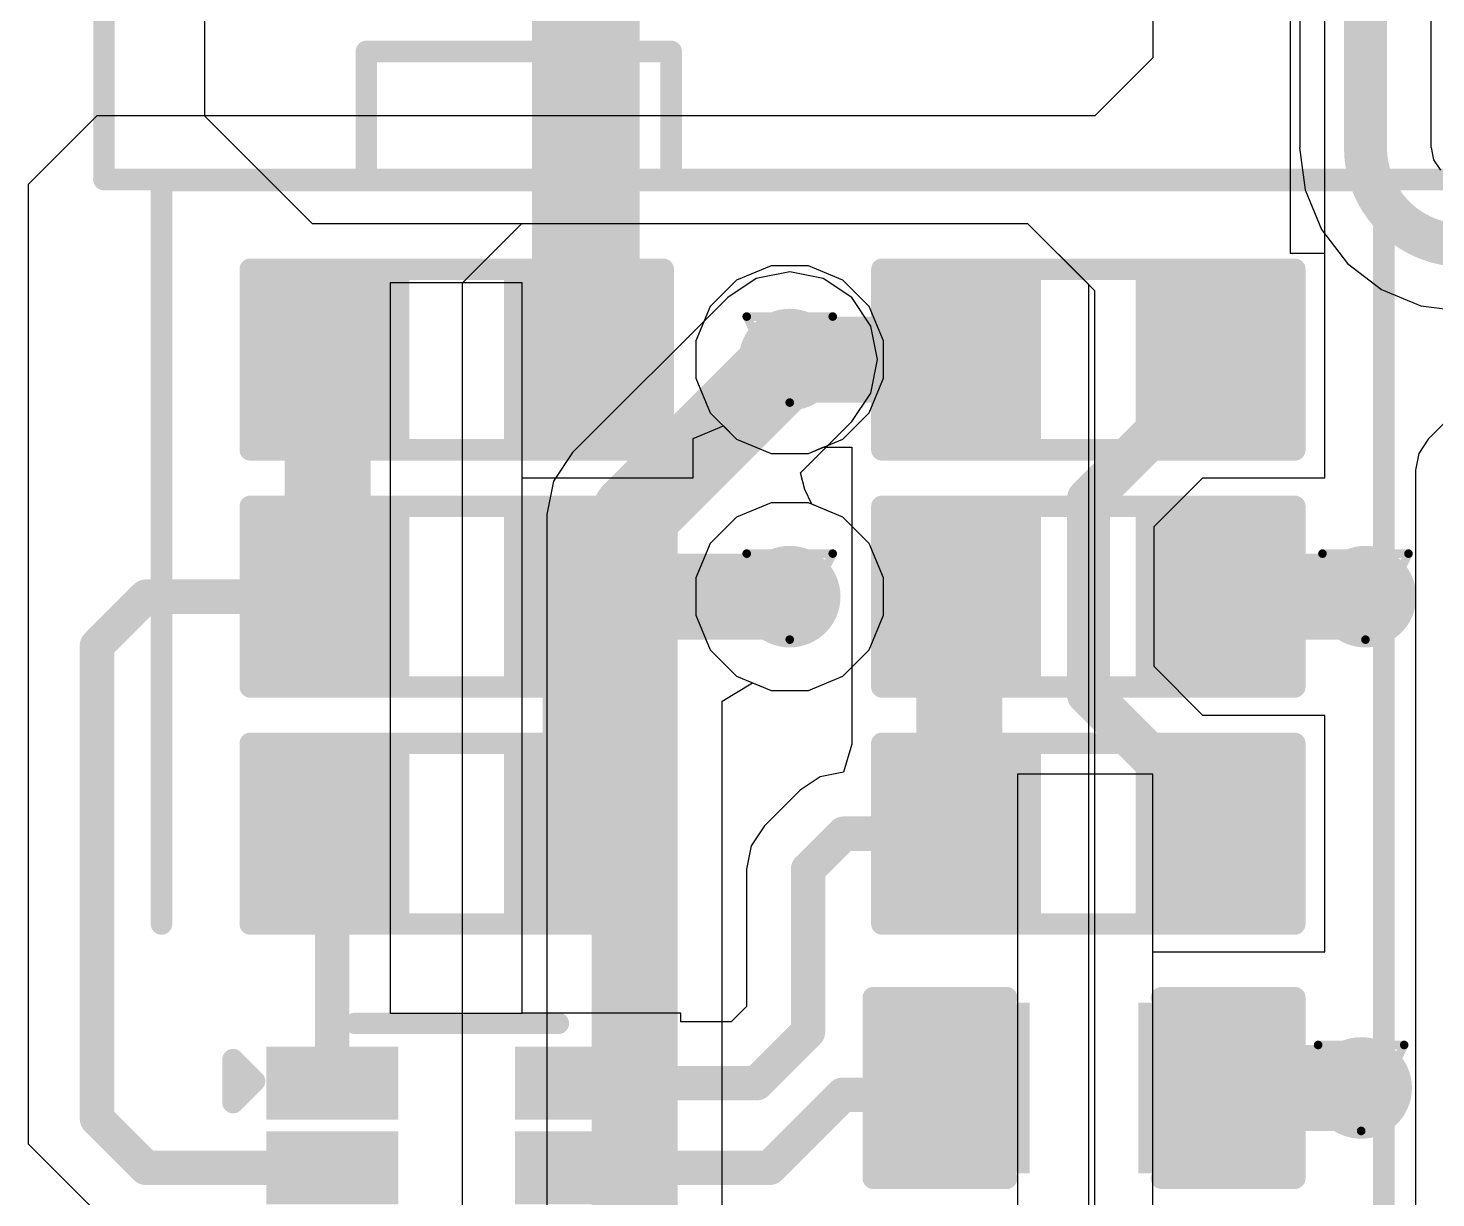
# Model space of a CAD drawing. Header units: inches. Extents: x 0 to 12.2, y 0 to 7.
# Drawn here: x 0.319 to 0.6463, y 4.0434 to 4.3154 of the extents above; entities that cross this region are included whole.
import ezdxf

# ---------------------------------------------------------------- set-up
doc = ezdxf.new("R2010")
doc.units = ezdxf.units.IN
doc.header["$MEASUREMENT"] = 0
for name, color, linetype in [('Bottom Layer', 5, 'Continuous'), ('Bottom Overlay', 54, 'Continuous'), ('Drill Drawing', 1, 'Continuous'), ('Layer 1', 16, 'Continuous'), ('Layer 2', 76, 'Continuous'), ('Top Layer', 1, 'Continuous'), ('Top Overlay', 2, 'Continuous'), ('Top Paste', 8, 'Continuous'), ('Top Solder', 216, 'Continuous'), ('Via Holes', 16, 'Continuous')]:
    doc.layers.add(name, color=color, linetype=linetype)

# ---------------------------------------------------------------- blocks, each defined once
blk = doc.blocks.new('SOT_583_24')
at = {"layer": 'Top Layer'}
for points in [[(-0.04213, 0.03583), (-0.01575, 0.03583), (-0.01575, 0.02323), (-0.04213, 0.02323)], [(0.01575, 0.03583), (0.04213, 0.03583), (0.04213, 0.02323), (0.01575, 0.02323)], [(-0.04213, 0.01614), (-0.01575, 0.01614), (-0.01575, 0.00354), (-0.04213, 0.00354)], [(0.01575, 0.01614), (0.04213, 0.01614), (0.04213, 0.00354), (0.01575, 0.00354)], [(-0.04213, -0.00354), (-0.01575, -0.00354), (-0.01575, -0.01614), (-0.04213, -0.01614)], [(0.01575, -0.00354), (0.04213, -0.00354), (0.04213, -0.01614), (0.01575, -0.01614)], [(-0.04213, -0.02323), (-0.01575, -0.02323), (-0.01575, -0.03583), (-0.04213, -0.03583)], [(0.01575, -0.02323), (0.04213, -0.02323), (0.04213, -0.03583), (0.01575, -0.03583)]]:
    blk.add_hatch(color=1, dxfattribs=at).paths.add_polyline_path(points)
at = {"layer": 'Top Paste'}
for points in [[(-0.04213, 0.03583), (-0.01575, 0.03583), (-0.01575, 0.02323), (-0.04213, 0.02323)], [(0.01575, 0.03583), (0.04213, 0.03583), (0.04213, 0.02323), (0.01575, 0.02323)], [(-0.04213, 0.01614), (-0.01575, 0.01614), (-0.01575, 0.00354), (-0.04213, 0.00354)], [(0.01575, 0.01614), (0.04213, 0.01614), (0.04213, 0.00354), (0.01575, 0.00354)], [(-0.04213, -0.00354), (-0.01575, -0.00354), (-0.01575, -0.01614), (-0.04213, -0.01614)], [(0.01575, -0.00354), (0.04213, -0.00354), (0.04213, -0.01614), (0.01575, -0.01614)], [(-0.04213, -0.02323), (-0.01575, -0.02323), (-0.01575, -0.03583), (-0.04213, -0.03583)], [(0.01575, -0.02323), (0.04213, -0.02323), (0.04213, -0.03583), (0.01575, -0.03583)]]:
    blk.add_hatch(color=8, dxfattribs=at).paths.add_polyline_path(points)
at = {"layer": 'Top Solder'}
for points in [[(-0.04429, 0.03799), (-0.01358, 0.03799), (-0.01358, 0.02106), (-0.04429, 0.02106)], [(0.01358, 0.03799), (0.04429, 0.03799), (0.04429, 0.02106), (0.01358, 0.02106)], [(-0.04429, 0.01831), (-0.01358, 0.01831), (-0.01358, 0.00138), (-0.04429, 0.00138)], [(0.01358, 0.01831), (0.04429, 0.01831), (0.04429, 0.00138), (0.01358, 0.00138)], [(-0.04429, -0.00138), (-0.01358, -0.00138), (-0.01358, -0.01831), (-0.04429, -0.01831)], [(0.01358, -0.00138), (0.04429, -0.00138), (0.04429, -0.01831), (0.01358, -0.01831)], [(-0.04429, -0.02106), (-0.01358, -0.02106), (-0.01358, -0.03799), (-0.04429, -0.03799)], [(0.01358, -0.02106), (0.04429, -0.02106), (0.04429, -0.03799), (0.01358, -0.03799)]]:
    blk.add_hatch(color=216, dxfattribs=at).paths.add_polyline_path(points)
at = {"layer": 'Top Overlay'}
for points in [[(-0.02362, 0.04343, 0.005, 0.005, 0), (0.02362, 0.04343, 0.005, 0.005, 0)], [(-0.052, 0.025, 0.005, 0.005, 0), (-0.052, 0.035, 0.005, 0.005, 0)], [(-0.052, 0.035, 0.005, 0.005, 0), (-0.047, 0.03, 0.005, 0.005, 0)], [(-0.052, 0.025, 0.005, 0.005, 0), (-0.047, 0.03, 0.005, 0.005, 0)], [(-0.02362, -0.04343, 0.005, 0.005, 0), (0.02362, -0.04343, 0.005, 0.005, 0)]]:
    blk.add_lwpolyline(points, format="xyseb", dxfattribs=at)
for points in [[(-0.02487, 0.04343, 0.0025, 0.0025, 1), (-0.02237, 0.04343, 0.0025, 0.0025, 1)], [(0.02237, 0.04343, 0.0025, 0.0025, 1), (0.02487, 0.04343, 0.0025, 0.0025, 1)], [(-0.05325, 0.035, 0.0025, 0.0025, 1), (-0.05075, 0.035, 0.0025, 0.0025, 1)], [(-0.05325, 0.035, 0.0025, 0.0025, 1), (-0.05075, 0.035, 0.0025, 0.0025, 1)], [(-0.04825, 0.03, 0.0025, 0.0025, 1), (-0.04575, 0.03, 0.0025, 0.0025, 1)], [(-0.04825, 0.03, 0.0025, 0.0025, 1), (-0.04575, 0.03, 0.0025, 0.0025, 1)], [(-0.05325, 0.025, 0.0025, 0.0025, 1), (-0.05075, 0.025, 0.0025, 0.0025, 1)], [(-0.05325, 0.025, 0.0025, 0.0025, 1), (-0.05075, 0.025, 0.0025, 0.0025, 1)], [(-0.02487, -0.04343, 0.0025, 0.0025, 1), (-0.02237, -0.04343, 0.0025, 0.0025, 1)], [(0.02237, -0.04343, 0.0025, 0.0025, 1), (0.02487, -0.04343, 0.0025, 0.0025, 1)]]:
    blk.add_lwpolyline(points, format="xyseb", close=True, dxfattribs=at)
blk = doc.blocks.new('R___0603_118')
at = {"layer": 'Top Layer'}
for points in [[(-0.015, 0.0175), (-0.015, -0.0175), (-0.045, -0.0175), (-0.045, 0.0175)], [(0.045, 0.0175), (0.045, -0.0175), (0.015, -0.0175), (0.015, 0.0175)]]:
    blk.add_hatch(color=1, dxfattribs=at).paths.add_polyline_path(points)
at = {"layer": 'Top Paste'}
for points in [[(-0.015, 0.0175), (-0.015, -0.0175), (-0.045, -0.0175), (-0.045, 0.0175)], [(0.045, 0.0175), (0.045, -0.0175), (0.015, -0.0175), (0.015, 0.0175)]]:
    blk.add_hatch(color=8, dxfattribs=at).paths.add_polyline_path(points)
at = {"layer": 'Top Solder'}
for points in [[(-0.011, 0.0215), (-0.011, -0.0215), (-0.049, -0.0215), (-0.049, 0.0215)], [(0.049, 0.0215), (0.049, -0.0215), (0.011, -0.0215), (0.011, 0.0215)]]:
    blk.add_hatch(color=216, dxfattribs=at).paths.add_polyline_path(points)
at = {"layer": 'Top Overlay'}
for points in [[(0.048, 0.021, 0.005, 0.005, 0), (-0.048, 0.021, 0.005, 0.005, 0)], [(-0.048, 0.021, 0.005, 0.005, 0), (-0.048, -0.021, 0.005, 0.005, 0)], [(0.048, 0.021, 0.005, 0.005, 0), (0.048, -0.021, 0.005, 0.005, 0)], [(0.048, -0.021, 0.005, 0.005, 0), (-0.048, -0.021, 0.005, 0.005, 0)]]:
    blk.add_lwpolyline(points, format="xyseb", dxfattribs=at)
for points in [[(-0.04925, 0.021, 0.0025, 0.0025, 1), (-0.04675, 0.021, 0.0025, 0.0025, 1)], [(-0.04925, 0.021, 0.0025, 0.0025, 1), (-0.04675, 0.021, 0.0025, 0.0025, 1)], [(0.04675, 0.021, 0.0025, 0.0025, 1), (0.04925, 0.021, 0.0025, 0.0025, 1)], [(0.04675, 0.021, 0.0025, 0.0025, 1), (0.04925, 0.021, 0.0025, 0.0025, 1)], [(-0.04925, -0.021, 0.0025, 0.0025, 1), (-0.04675, -0.021, 0.0025, 0.0025, 1)], [(-0.04925, -0.021, 0.0025, 0.0025, 1), (-0.04675, -0.021, 0.0025, 0.0025, 1)], [(0.04675, -0.021, 0.0025, 0.0025, 1), (0.04925, -0.021, 0.0025, 0.0025, 1)], [(0.04675, -0.021, 0.0025, 0.0025, 1), (0.04925, -0.021, 0.0025, 0.0025, 1)]]:
    blk.add_lwpolyline(points, format="xyseb", close=True, dxfattribs=at)
blk = doc.blocks.new('R___0603_119')
at = {"layer": 'Top Layer'}
for points in [[(-0.015, 0.0175), (-0.015, -0.0175), (-0.045, -0.0175), (-0.045, 0.0175)], [(0.045, 0.0175), (0.045, -0.0175), (0.015, -0.0175), (0.015, 0.0175)]]:
    blk.add_hatch(color=1, dxfattribs=at).paths.add_polyline_path(points)
at = {"layer": 'Top Paste'}
for points in [[(-0.015, 0.0175), (-0.015, -0.0175), (-0.045, -0.0175), (-0.045, 0.0175)], [(0.045, 0.0175), (0.045, -0.0175), (0.015, -0.0175), (0.015, 0.0175)]]:
    blk.add_hatch(color=8, dxfattribs=at).paths.add_polyline_path(points)
at = {"layer": 'Top Solder'}
for points in [[(-0.011, 0.0215), (-0.011, -0.0215), (-0.049, -0.0215), (-0.049, 0.0215)], [(0.049, 0.0215), (0.049, -0.0215), (0.011, -0.0215), (0.011, 0.0215)]]:
    blk.add_hatch(color=216, dxfattribs=at).paths.add_polyline_path(points)
at = {"layer": 'Top Overlay'}
for points in [[(0.048, 0.021, 0.005, 0.005, 0), (-0.048, 0.021, 0.005, 0.005, 0)], [(-0.048, 0.021, 0.005, 0.005, 0), (-0.048, -0.021, 0.005, 0.005, 0)], [(0.048, 0.021, 0.005, 0.005, 0), (0.048, -0.021, 0.005, 0.005, 0)], [(0.048, -0.021, 0.005, 0.005, 0), (-0.048, -0.021, 0.005, 0.005, 0)]]:
    blk.add_lwpolyline(points, format="xyseb", dxfattribs=at)
for points in [[(-0.04925, 0.021, 0.0025, 0.0025, 1), (-0.04675, 0.021, 0.0025, 0.0025, 1)], [(-0.04925, 0.021, 0.0025, 0.0025, 1), (-0.04675, 0.021, 0.0025, 0.0025, 1)], [(0.04675, 0.021, 0.0025, 0.0025, 1), (0.04925, 0.021, 0.0025, 0.0025, 1)], [(0.04675, 0.021, 0.0025, 0.0025, 1), (0.04925, 0.021, 0.0025, 0.0025, 1)], [(-0.04925, -0.021, 0.0025, 0.0025, 1), (-0.04675, -0.021, 0.0025, 0.0025, 1)], [(-0.04925, -0.021, 0.0025, 0.0025, 1), (-0.04675, -0.021, 0.0025, 0.0025, 1)], [(0.04675, -0.021, 0.0025, 0.0025, 1), (0.04925, -0.021, 0.0025, 0.0025, 1)], [(0.04675, -0.021, 0.0025, 0.0025, 1), (0.04925, -0.021, 0.0025, 0.0025, 1)]]:
    blk.add_lwpolyline(points, format="xyseb", close=True, dxfattribs=at)
blk = doc.blocks.new('R___0603_120')
at = {"layer": 'Top Layer'}
for points in [[(-0.015, 0.0175), (-0.015, -0.0175), (-0.045, -0.0175), (-0.045, 0.0175)], [(0.045, 0.0175), (0.045, -0.0175), (0.015, -0.0175), (0.015, 0.0175)]]:
    blk.add_hatch(color=1, dxfattribs=at).paths.add_polyline_path(points)
at = {"layer": 'Top Paste'}
for points in [[(-0.015, 0.0175), (-0.015, -0.0175), (-0.045, -0.0175), (-0.045, 0.0175)], [(0.045, 0.0175), (0.045, -0.0175), (0.015, -0.0175), (0.015, 0.0175)]]:
    blk.add_hatch(color=8, dxfattribs=at).paths.add_polyline_path(points)
at = {"layer": 'Top Solder'}
for points in [[(-0.011, 0.0215), (-0.011, -0.0215), (-0.049, -0.0215), (-0.049, 0.0215)], [(0.049, 0.0215), (0.049, -0.0215), (0.011, -0.0215), (0.011, 0.0215)]]:
    blk.add_hatch(color=216, dxfattribs=at).paths.add_polyline_path(points)
at = {"layer": 'Top Overlay'}
for points in [[(-0.048, 0.021, 0.005, 0.005, 0), (0.048, 0.021, 0.005, 0.005, 0)], [(-0.048, -0.021, 0.005, 0.005, 0), (-0.048, 0.021, 0.005, 0.005, 0)], [(0.048, -0.021, 0.005, 0.005, 0), (0.048, 0.021, 0.005, 0.005, 0)], [(-0.048, -0.021, 0.005, 0.005, 0), (0.048, -0.021, 0.005, 0.005, 0)]]:
    blk.add_lwpolyline(points, format="xyseb", dxfattribs=at)
for points in [[(-0.04925, 0.021, 0.0025, 0.0025, 1), (-0.04675, 0.021, 0.0025, 0.0025, 1)], [(-0.04925, 0.021, 0.0025, 0.0025, 1), (-0.04675, 0.021, 0.0025, 0.0025, 1)], [(0.04675, 0.021, 0.0025, 0.0025, 1), (0.04925, 0.021, 0.0025, 0.0025, 1)], [(0.04675, 0.021, 0.0025, 0.0025, 1), (0.04925, 0.021, 0.0025, 0.0025, 1)], [(-0.04925, -0.021, 0.0025, 0.0025, 1), (-0.04675, -0.021, 0.0025, 0.0025, 1)], [(-0.04925, -0.021, 0.0025, 0.0025, 1), (-0.04675, -0.021, 0.0025, 0.0025, 1)], [(0.04675, -0.021, 0.0025, 0.0025, 1), (0.04925, -0.021, 0.0025, 0.0025, 1)], [(0.04675, -0.021, 0.0025, 0.0025, 1), (0.04925, -0.021, 0.0025, 0.0025, 1)]]:
    blk.add_lwpolyline(points, format="xyseb", close=True, dxfattribs=at)
blk = doc.blocks.new('R___0603_121')
at = {"layer": 'Top Layer'}
for points in [[(-0.015, 0.0175), (-0.015, -0.0175), (-0.045, -0.0175), (-0.045, 0.0175)], [(0.045, 0.0175), (0.045, -0.0175), (0.015, -0.0175), (0.015, 0.0175)]]:
    blk.add_hatch(color=1, dxfattribs=at).paths.add_polyline_path(points)
at = {"layer": 'Top Paste'}
for points in [[(-0.015, 0.0175), (-0.015, -0.0175), (-0.045, -0.0175), (-0.045, 0.0175)], [(0.045, 0.0175), (0.045, -0.0175), (0.015, -0.0175), (0.015, 0.0175)]]:
    blk.add_hatch(color=8, dxfattribs=at).paths.add_polyline_path(points)
at = {"layer": 'Top Solder'}
for points in [[(-0.011, 0.0215), (-0.011, -0.0215), (-0.049, -0.0215), (-0.049, 0.0215)], [(0.049, 0.0215), (0.049, -0.0215), (0.011, -0.0215), (0.011, 0.0215)]]:
    blk.add_hatch(color=216, dxfattribs=at).paths.add_polyline_path(points)
at = {"layer": 'Top Overlay'}
for points in [[(-0.048, 0.021, 0.005, 0.005, 0), (0.048, 0.021, 0.005, 0.005, 0)], [(-0.048, -0.021, 0.005, 0.005, 0), (-0.048, 0.021, 0.005, 0.005, 0)], [(0.048, -0.021, 0.005, 0.005, 0), (0.048, 0.021, 0.005, 0.005, 0)], [(-0.048, -0.021, 0.005, 0.005, 0), (0.048, -0.021, 0.005, 0.005, 0)]]:
    blk.add_lwpolyline(points, format="xyseb", dxfattribs=at)
for points in [[(-0.04925, 0.021, 0.0025, 0.0025, 1), (-0.04675, 0.021, 0.0025, 0.0025, 1)], [(-0.04925, 0.021, 0.0025, 0.0025, 1), (-0.04675, 0.021, 0.0025, 0.0025, 1)], [(0.04675, 0.021, 0.0025, 0.0025, 1), (0.04925, 0.021, 0.0025, 0.0025, 1)], [(0.04675, 0.021, 0.0025, 0.0025, 1), (0.04925, 0.021, 0.0025, 0.0025, 1)], [(-0.04925, -0.021, 0.0025, 0.0025, 1), (-0.04675, -0.021, 0.0025, 0.0025, 1)], [(-0.04925, -0.021, 0.0025, 0.0025, 1), (-0.04675, -0.021, 0.0025, 0.0025, 1)], [(0.04675, -0.021, 0.0025, 0.0025, 1), (0.04925, -0.021, 0.0025, 0.0025, 1)], [(0.04675, -0.021, 0.0025, 0.0025, 1), (0.04925, -0.021, 0.0025, 0.0025, 1)]]:
    blk.add_lwpolyline(points, format="xyseb", close=True, dxfattribs=at)
blk = doc.blocks.new('R___0603_123')
at = {"layer": 'Top Layer'}
for points in [[(-0.015, 0.0175), (-0.015, -0.0175), (-0.045, -0.0175), (-0.045, 0.0175)], [(0.045, 0.0175), (0.045, -0.0175), (0.015, -0.0175), (0.015, 0.0175)]]:
    blk.add_hatch(color=1, dxfattribs=at).paths.add_polyline_path(points)
at = {"layer": 'Top Paste'}
for points in [[(-0.015, 0.0175), (-0.015, -0.0175), (-0.045, -0.0175), (-0.045, 0.0175)], [(0.045, 0.0175), (0.045, -0.0175), (0.015, -0.0175), (0.015, 0.0175)]]:
    blk.add_hatch(color=8, dxfattribs=at).paths.add_polyline_path(points)
at = {"layer": 'Top Solder'}
for points in [[(-0.011, 0.0215), (-0.011, -0.0215), (-0.049, -0.0215), (-0.049, 0.0215)], [(0.049, 0.0215), (0.049, -0.0215), (0.011, -0.0215), (0.011, 0.0215)]]:
    blk.add_hatch(color=216, dxfattribs=at).paths.add_polyline_path(points)
at = {"layer": 'Top Overlay'}
for points in [[(0.048, 0.021, 0.005, 0.005, 0), (-0.048, 0.021, 0.005, 0.005, 0)], [(-0.048, 0.021, 0.005, 0.005, 0), (-0.048, -0.021, 0.005, 0.005, 0)], [(0.048, 0.021, 0.005, 0.005, 0), (0.048, -0.021, 0.005, 0.005, 0)], [(0.048, -0.021, 0.005, 0.005, 0), (-0.048, -0.021, 0.005, 0.005, 0)]]:
    blk.add_lwpolyline(points, format="xyseb", dxfattribs=at)
for points in [[(-0.04925, 0.021, 0.0025, 0.0025, 1), (-0.04675, 0.021, 0.0025, 0.0025, 1)], [(-0.04925, 0.021, 0.0025, 0.0025, 1), (-0.04675, 0.021, 0.0025, 0.0025, 1)], [(0.04675, 0.021, 0.0025, 0.0025, 1), (0.04925, 0.021, 0.0025, 0.0025, 1)], [(0.04675, 0.021, 0.0025, 0.0025, 1), (0.04925, 0.021, 0.0025, 0.0025, 1)], [(-0.04925, -0.021, 0.0025, 0.0025, 1), (-0.04675, -0.021, 0.0025, 0.0025, 1)], [(-0.04925, -0.021, 0.0025, 0.0025, 1), (-0.04675, -0.021, 0.0025, 0.0025, 1)], [(0.04675, -0.021, 0.0025, 0.0025, 1), (0.04925, -0.021, 0.0025, 0.0025, 1)], [(0.04675, -0.021, 0.0025, 0.0025, 1), (0.04925, -0.021, 0.0025, 0.0025, 1)]]:
    blk.add_lwpolyline(points, format="xyseb", close=True, dxfattribs=at)
blk = doc.blocks.new('R___0603_124')
at = {"layer": 'Top Layer'}
for points in [[(-0.015, 0.0175), (-0.015, -0.0175), (-0.045, -0.0175), (-0.045, 0.0175)], [(0.045, 0.0175), (0.045, -0.0175), (0.015, -0.0175), (0.015, 0.0175)]]:
    blk.add_hatch(color=1, dxfattribs=at).paths.add_polyline_path(points)
at = {"layer": 'Top Paste'}
for points in [[(-0.015, 0.0175), (-0.015, -0.0175), (-0.045, -0.0175), (-0.045, 0.0175)], [(0.045, 0.0175), (0.045, -0.0175), (0.015, -0.0175), (0.015, 0.0175)]]:
    blk.add_hatch(color=8, dxfattribs=at).paths.add_polyline_path(points)
at = {"layer": 'Top Solder'}
for points in [[(-0.011, 0.0215), (-0.011, -0.0215), (-0.049, -0.0215), (-0.049, 0.0215)], [(0.049, 0.0215), (0.049, -0.0215), (0.011, -0.0215), (0.011, 0.0215)]]:
    blk.add_hatch(color=216, dxfattribs=at).paths.add_polyline_path(points)
at = {"layer": 'Top Overlay'}
for points in [[(0.048, 0.021, 0.005, 0.005, 0), (-0.048, 0.021, 0.005, 0.005, 0)], [(-0.048, 0.021, 0.005, 0.005, 0), (-0.048, -0.021, 0.005, 0.005, 0)], [(0.048, 0.021, 0.005, 0.005, 0), (0.048, -0.021, 0.005, 0.005, 0)], [(0.048, -0.021, 0.005, 0.005, 0), (-0.048, -0.021, 0.005, 0.005, 0)]]:
    blk.add_lwpolyline(points, format="xyseb", dxfattribs=at)
for points in [[(-0.04925, 0.021, 0.0025, 0.0025, 1), (-0.04675, 0.021, 0.0025, 0.0025, 1)], [(-0.04925, 0.021, 0.0025, 0.0025, 1), (-0.04675, 0.021, 0.0025, 0.0025, 1)], [(0.04675, 0.021, 0.0025, 0.0025, 1), (0.04925, 0.021, 0.0025, 0.0025, 1)], [(0.04675, 0.021, 0.0025, 0.0025, 1), (0.04925, 0.021, 0.0025, 0.0025, 1)], [(-0.04925, -0.021, 0.0025, 0.0025, 1), (-0.04675, -0.021, 0.0025, 0.0025, 1)], [(-0.04925, -0.021, 0.0025, 0.0025, 1), (-0.04675, -0.021, 0.0025, 0.0025, 1)], [(0.04675, -0.021, 0.0025, 0.0025, 1), (0.04925, -0.021, 0.0025, 0.0025, 1)], [(0.04675, -0.021, 0.0025, 0.0025, 1), (0.04925, -0.021, 0.0025, 0.0025, 1)]]:
    blk.add_lwpolyline(points, format="xyseb", close=True, dxfattribs=at)
blk = doc.blocks.new('B8B_XH_A_LF__SN__B_189')
at = {"layer": 'Bottom Overlay'}
for points in [[(-0.44094, -0.08986, 0.005, 0.005, 0), (-0.44094, 0.13652, 0.005, 0.005, 0)], [(-0.37992, -0.06008, 0.005, 0.005, 0), (-0.30906, -0.06008, 0.005, 0.005, 0)], [(-0.37992, -0.08986, 0.005, 0.005, 0), (-0.37992, -0.06008, 0.005, 0.005, 0)], [(-0.30906, -0.08986, 0.005, 0.005, 0), (-0.30906, -0.06008, 0.005, 0.005, 0)], [(-0.44094, -0.08986, 0.005, 0.005, 0), (0.44094, -0.08986, 0.005, 0.005, 0)]]:
    blk.add_lwpolyline(points, format="xyseb", dxfattribs=at)
for points in [[(-0.38117, -0.06008, 0.0025, 0.0025, 1), (-0.37867, -0.06008, 0.0025, 0.0025, 1)], [(-0.38117, -0.06008, 0.0025, 0.0025, 1), (-0.37867, -0.06008, 0.0025, 0.0025, 1)], [(-0.31031, -0.06008, 0.0025, 0.0025, 1), (-0.30781, -0.06008, 0.0025, 0.0025, 1)], [(-0.31031, -0.06008, 0.0025, 0.0025, 1), (-0.30781, -0.06008, 0.0025, 0.0025, 1)], [(-0.4422, -0.08986, 0.0025, 0.0025, 1), (-0.4397, -0.08986, 0.0025, 0.0025, 1)], [(-0.4422, -0.08986, 0.0025, 0.0025, 1), (-0.4397, -0.08986, 0.0025, 0.0025, 1)], [(-0.38117, -0.08986, 0.0025, 0.0025, 1), (-0.37867, -0.08986, 0.0025, 0.0025, 1)], [(-0.31031, -0.08986, 0.0025, 0.0025, 1), (-0.30781, -0.08986, 0.0025, 0.0025, 1)]]:
    blk.add_lwpolyline(points, format="xyseb", close=True, dxfattribs=at)
blk = doc.blocks.new('C___0603_299')
at = {"layer": 'Top Layer'}
for points in [[(-0.015, 0.0175), (-0.015, -0.0175), (-0.045, -0.0175), (-0.045, 0.0175)], [(0.045, 0.0175), (0.045, -0.0175), (0.015, -0.0175), (0.015, 0.0175)]]:
    blk.add_hatch(color=1, dxfattribs=at).paths.add_polyline_path(points)
at = {"layer": 'Top Paste'}
for points in [[(-0.015, 0.0175), (-0.015, -0.0175), (-0.045, -0.0175), (-0.045, 0.0175)], [(0.045, 0.0175), (0.045, -0.0175), (0.015, -0.0175), (0.015, 0.0175)]]:
    blk.add_hatch(color=8, dxfattribs=at).paths.add_polyline_path(points)
at = {"layer": 'Top Solder'}
for points in [[(-0.01264, 0.01986), (-0.01264, -0.01986), (-0.04736, -0.01986), (-0.04736, 0.01986)], [(0.04736, 0.01986), (0.04736, -0.01986), (0.01264, -0.01986), (0.01264, 0.01986)]]:
    blk.add_hatch(color=216, dxfattribs=at).paths.add_polyline_path(points)
at = {"layer": 'Top Overlay'}
for points in [[(-0.049, 0.021, 0.005, 0.005, 0), (-0.049, -0.021, 0.005, 0.005, 0)], [(-0.018, 0.021, 0.005, 0.005, 0), (-0.049, 0.021, 0.005, 0.005, 0)], [(0.049, 0.021, 0.005, 0.005, 0), (0.018, 0.021, 0.005, 0.005, 0)], [(0.049, 0.021, 0.005, 0.005, 0), (0.049, -0.021, 0.005, 0.005, 0)], [(-0.018, -0.021, 0.005, 0.005, 0), (-0.049, -0.021, 0.005, 0.005, 0)], [(0.049, -0.021, 0.005, 0.005, 0), (0.018, -0.021, 0.005, 0.005, 0)]]:
    blk.add_lwpolyline(points, format="xyseb", dxfattribs=at)
for points in [[(-0.05025, 0.021, 0.0025, 0.0025, 1), (-0.04775, 0.021, 0.0025, 0.0025, 1)], [(-0.05025, 0.021, 0.0025, 0.0025, 1), (-0.04775, 0.021, 0.0025, 0.0025, 1)], [(-0.01925, 0.021, 0.0025, 0.0025, 1), (-0.01675, 0.021, 0.0025, 0.0025, 1)], [(0.01675, 0.021, 0.0025, 0.0025, 1), (0.01925, 0.021, 0.0025, 0.0025, 1)], [(0.04775, 0.021, 0.0025, 0.0025, 1), (0.05025, 0.021, 0.0025, 0.0025, 1)], [(0.04775, 0.021, 0.0025, 0.0025, 1), (0.05025, 0.021, 0.0025, 0.0025, 1)], [(-0.05025, -0.021, 0.0025, 0.0025, 1), (-0.04775, -0.021, 0.0025, 0.0025, 1)], [(-0.05025, -0.021, 0.0025, 0.0025, 1), (-0.04775, -0.021, 0.0025, 0.0025, 1)], [(-0.01925, -0.021, 0.0025, 0.0025, 1), (-0.01675, -0.021, 0.0025, 0.0025, 1)], [(0.01675, -0.021, 0.0025, 0.0025, 1), (0.01925, -0.021, 0.0025, 0.0025, 1)], [(0.04775, -0.021, 0.0025, 0.0025, 1), (0.05025, -0.021, 0.0025, 0.0025, 1)], [(0.04775, -0.021, 0.0025, 0.0025, 1), (0.05025, -0.021, 0.0025, 0.0025, 1)]]:
    blk.add_lwpolyline(points, format="xyseb", close=True, dxfattribs=at)

msp = doc.modelspace()

# ---------------------------------------------------------------- hatches: boundary and pattern name
at = {"layer": 'Bottom Layer'}
h = msp.add_hatch(color=5, dxfattribs=at)
edge = h.paths.add_edge_path()
edge.add_arc((0.49606, 4.23835), 0.01181, 0, 360)
h = msp.add_hatch(color=5, dxfattribs=at)
edge = h.paths.add_edge_path()
edge.add_arc((0.49606, 4.18323), 0.01181, 0, 360)
h = msp.add_hatch(color=5, dxfattribs=at)
edge = h.paths.add_edge_path()
edge.add_arc((0.62992, 4.18323), 0.01181, 0, 360)
h = msp.add_hatch(color=5, dxfattribs=at)
edge = h.paths.add_edge_path()
edge.add_arc((0.62892, 4.06899), 0.01181, 0, 360)
at = {"layer": 'Layer 1'}
h = msp.add_hatch(color=16, dxfattribs=at)
edge = h.paths.add_edge_path()
edge.add_arc((0.49606, 4.23835), 0.01181, 0, 360)
h = msp.add_hatch(color=16, dxfattribs=at)
edge = h.paths.add_edge_path()
edge.add_arc((0.49606, 4.18323), 0.01181, 0, 360)
h = msp.add_hatch(color=16, dxfattribs=at)
edge = h.paths.add_edge_path()
edge.add_arc((0.62992, 4.18323), 0.01181, 0, 360)
h = msp.add_hatch(color=16, dxfattribs=at)
edge = h.paths.add_edge_path()
edge.add_arc((0.62892, 4.06899), 0.01181, 0, 360)
at = {"layer": 'Layer 2'}
h = msp.add_hatch(color=76, dxfattribs=at)
edge = h.paths.add_edge_path()
edge.add_arc((0.49606, 4.23835), 0.01181, 0, 360)
h = msp.add_hatch(color=76, dxfattribs=at)
edge = h.paths.add_edge_path()
edge.add_arc((0.49606, 4.18323), 0.01181, 0, 360)
h = msp.add_hatch(color=76, dxfattribs=at)
edge = h.paths.add_edge_path()
edge.add_arc((0.62992, 4.18323), 0.01181, 0, 360)
h = msp.add_hatch(color=76, dxfattribs=at)
edge = h.paths.add_edge_path()
edge.add_arc((0.62892, 4.06899), 0.01181, 0, 360)
at = {"layer": 'Top Layer'}
h = msp.add_hatch(color=1, dxfattribs=at)
edge = h.paths.add_edge_path()
edge.add_arc((0.49606, 4.23835), 0.01181, 0, 360)
h = msp.add_hatch(color=1, dxfattribs=at)
edge = h.paths.add_edge_path()
edge.add_arc((0.49606, 4.18323), 0.01181, 0, 360)
h = msp.add_hatch(color=1, dxfattribs=at)
edge = h.paths.add_edge_path()
edge.add_arc((0.62992, 4.18323), 0.01181, 0, 360)
h = msp.add_hatch(color=1, dxfattribs=at)
edge = h.paths.add_edge_path()
edge.add_arc((0.62892, 4.06899), 0.01181, 0, 360)
at = {"layer": 'Via Holes'}
h = msp.add_hatch(color=7, dxfattribs=at)
edge = h.paths.add_edge_path()
edge.add_arc((0.49606, 4.23835), 0.00591, 0, 360)
h = msp.add_hatch(color=7, dxfattribs=at)
edge = h.paths.add_edge_path()
edge.add_arc((0.49606, 4.18323), 0.00591, 0, 360)
h = msp.add_hatch(color=7, dxfattribs=at)
edge = h.paths.add_edge_path()
edge.add_arc((0.62992, 4.18323), 0.00591, 0, 360)
h = msp.add_hatch(color=7, dxfattribs=at)
edge = h.paths.add_edge_path()
edge.add_arc((0.62892, 4.06899), 0.00591, 0, 360)

# ---------------------------------------------------------------- linework, layer by layer
at = {"layer": 'Bottom Layer'}
for p, q in [((0.61463, 4.32714), (0.61463, 4.28764)), ((0.64521, 4.28764), (0.64521, 4.32714)), ((0.61463, 4.28764), (0.61459, 4.28764)), ((0.61459, 4.28764), (0.61589, 4.27779)), ((0.64528, 4.28764), (0.64521, 4.28764)), ((0.64584, 4.28481), (0.64528, 4.28764)), ((0.64744, 4.28242), (0.64584, 4.28481)), ((0.61589, 4.27779), (0.6197, 4.2686)), ((0.6197, 4.2686), (0.62575, 4.26072)), ((0.49172, 4.26016), (0.48371, 4.25684)), ((0.5004, 4.26016), (0.49172, 4.26016)), ((0.50842, 4.25684), (0.5004, 4.26016)), ((0.62575, 4.26072), (0.63363, 4.25467)), ((0.48371, 4.25684), (0.47757, 4.2507)), ((0.51455, 4.2507), (0.50842, 4.25684)), ((0.63363, 4.25467), (0.64282, 4.25086)), ((0.47757, 4.2507), (0.47425, 4.24269)), ((0.51787, 4.24269), (0.51455, 4.2507)), ((0.64282, 4.25086), (0.65267, 4.24957)), ((0.47425, 4.24269), (0.47425, 4.23401)), ((0.51787, 4.23401), (0.51787, 4.24269)), ((0.47425, 4.23401), (0.47757, 4.22599)), ((0.51455, 4.22599), (0.51787, 4.23401)), ((0.47757, 4.22599), (0.48371, 4.21986)), ((0.50842, 4.21986), (0.51455, 4.22599)), ((0.48371, 4.21986), (0.49172, 4.21654)), ((0.5004, 4.21654), (0.50842, 4.21986)), ((0.49172, 4.21654), (0.5004, 4.21654))]:
    msp.add_line(p, q, dxfattribs=at)
for points in [[(0.62992, 4.28764, 0.01, 0.01, 0), (0.62992, 4.37008, 0.01, 0.01, 0)], [(0.65267, 4.26489, 0.01, 0.01, -0.414214), (0.62992, 4.28764, 0.01, 0.01, 0)]]:
    msp.add_lwpolyline(points, format="xyseb", dxfattribs=at)
msp.add_lwpolyline([(0.62742, 4.28764, 0.005, 0.005, 1), (0.63242, 4.28764, 0.005, 0.005, 1)], format="xyseb", close=True, dxfattribs=at)
msp.add_lwpolyline([(0.62742, 4.28764, 0.005, 0.005, 1), (0.63242, 4.28764, 0.005, 0.005, 1)], format="xyseb", close=True, dxfattribs=at)
at = {"layer": 'Drill Drawing'}
for points in [[(0.48606, 4.24835, 0.002, 0.002, 0), (0.50606, 4.24835, 0.002, 0.002, 0)], [(0.48606, 4.24835, 0.002, 0.002, 0), (0.49606, 4.22835, 0.002, 0.002, 0)], [(0.49606, 4.22835, 0.002, 0.002, 0), (0.50606, 4.24835, 0.002, 0.002, 0)], [(0.48606, 4.19323, 0.002, 0.002, 0), (0.50606, 4.19323, 0.002, 0.002, 0)], [(0.48606, 4.19323, 0.002, 0.002, 0), (0.49606, 4.17323, 0.002, 0.002, 0)], [(0.49606, 4.17323, 0.002, 0.002, 0), (0.50606, 4.19323, 0.002, 0.002, 0)], [(0.61992, 4.19323, 0.002, 0.002, 0), (0.63992, 4.19323, 0.002, 0.002, 0)], [(0.61992, 4.19323, 0.002, 0.002, 0), (0.62992, 4.17323, 0.002, 0.002, 0)], [(0.62992, 4.17323, 0.002, 0.002, 0), (0.63992, 4.19323, 0.002, 0.002, 0)], [(0.61892, 4.07899, 0.002, 0.002, 0), (0.63892, 4.07899, 0.002, 0.002, 0)], [(0.61892, 4.07899, 0.002, 0.002, 0), (0.62892, 4.05899, 0.002, 0.002, 0)], [(0.62892, 4.05899, 0.002, 0.002, 0), (0.63892, 4.07899, 0.002, 0.002, 0)]]:
    msp.add_lwpolyline(points, format="xyseb", dxfattribs=at)
for points in [[(0.48556, 4.24835, 0.001, 0.001, 1), (0.48656, 4.24835, 0.001, 0.001, 1)], [(0.48556, 4.24835, 0.001, 0.001, 1), (0.48656, 4.24835, 0.001, 0.001, 1)], [(0.50556, 4.24835, 0.001, 0.001, 1), (0.50656, 4.24835, 0.001, 0.001, 1)], [(0.50556, 4.24835, 0.001, 0.001, 1), (0.50656, 4.24835, 0.001, 0.001, 1)], [(0.49556, 4.22835, 0.001, 0.001, 1), (0.49656, 4.22835, 0.001, 0.001, 1)], [(0.49556, 4.22835, 0.001, 0.001, 1), (0.49656, 4.22835, 0.001, 0.001, 1)], [(0.48556, 4.19323, 0.001, 0.001, 1), (0.48656, 4.19323, 0.001, 0.001, 1)], [(0.48556, 4.19323, 0.001, 0.001, 1), (0.48656, 4.19323, 0.001, 0.001, 1)], [(0.50556, 4.19323, 0.001, 0.001, 1), (0.50656, 4.19323, 0.001, 0.001, 1)], [(0.50556, 4.19323, 0.001, 0.001, 1), (0.50656, 4.19323, 0.001, 0.001, 1)], [(0.61942, 4.19323, 0.001, 0.001, 1), (0.62042, 4.19323, 0.001, 0.001, 1)], [(0.61942, 4.19323, 0.001, 0.001, 1), (0.62042, 4.19323, 0.001, 0.001, 1)], [(0.63942, 4.19323, 0.001, 0.001, 1), (0.64042, 4.19323, 0.001, 0.001, 1)], [(0.63942, 4.19323, 0.001, 0.001, 1), (0.64042, 4.19323, 0.001, 0.001, 1)], [(0.49556, 4.17323, 0.001, 0.001, 1), (0.49656, 4.17323, 0.001, 0.001, 1)], [(0.49556, 4.17323, 0.001, 0.001, 1), (0.49656, 4.17323, 0.001, 0.001, 1)], [(0.62942, 4.17323, 0.001, 0.001, 1), (0.63042, 4.17323, 0.001, 0.001, 1)], [(0.62942, 4.17323, 0.001, 0.001, 1), (0.63042, 4.17323, 0.001, 0.001, 1)], [(0.61842, 4.07899, 0.001, 0.001, 1), (0.61942, 4.07899, 0.001, 0.001, 1)], [(0.61842, 4.07899, 0.001, 0.001, 1), (0.61942, 4.07899, 0.001, 0.001, 1)], [(0.63842, 4.07899, 0.001, 0.001, 1), (0.63942, 4.07899, 0.001, 0.001, 1)], [(0.63842, 4.07899, 0.001, 0.001, 1), (0.63942, 4.07899, 0.001, 0.001, 1)], [(0.62842, 4.05899, 0.001, 0.001, 1), (0.62942, 4.05899, 0.001, 0.001, 1)], [(0.62842, 4.05899, 0.001, 0.001, 1), (0.62942, 4.05899, 0.001, 0.001, 1)]]:
    msp.add_lwpolyline(points, format="xyseb", close=True, dxfattribs=at)
at = {"layer": 'Layer 1'}
for p, q in [((0.49172, 4.26016), (0.48371, 4.25684)), ((0.5004, 4.26016), (0.49172, 4.26016)), ((0.50842, 4.25684), (0.5004, 4.26016)), ((0.48371, 4.25684), (0.47757, 4.2507)), ((0.51455, 4.2507), (0.50842, 4.25684)), ((0.47757, 4.2507), (0.47425, 4.24269)), ((0.51787, 4.24269), (0.51455, 4.2507)), ((0.47425, 4.24269), (0.47425, 4.23401)), ((0.51787, 4.23401), (0.51787, 4.24269)), ((0.47425, 4.23401), (0.47757, 4.22599)), ((0.51455, 4.22599), (0.51787, 4.23401)), ((0.47757, 4.22599), (0.48371, 4.21986)), ((0.50842, 4.21986), (0.51455, 4.22599)), ((0.48371, 4.21986), (0.49172, 4.21654)), ((0.5004, 4.21654), (0.50842, 4.21986)), ((0.49172, 4.21654), (0.5004, 4.21654))]:
    msp.add_line(p, q, dxfattribs=at)
at = {"layer": 'Layer 2'}
for p, q in [((0.36, 4.40961), (0.36, 4.295)), ((0.36, 4.295), (0.385, 4.27)), ((0.385, 4.27), (0.55136, 4.27)), ((0.42, 4.25619), (0.4338, 4.27)), ((0.4338, 4.27), (0.55136, 4.27)), ((0.55136, 4.27), (0.56693, 4.25444)), ((0.55136, 4.27), (0.56549, 4.25588)), ((0.49606, 4.25874), (0.48826, 4.25719)), ((0.50386, 4.25719), (0.49606, 4.25874)), ((0.42, 3.68318), (0.42, 4.25619)), ((0.48826, 4.25719), (0.48164, 4.25277)), ((0.51048, 4.25277), (0.50386, 4.25719)), ((0.56549, 4.25588), (0.56549, 3.78139)), ((0.48164, 4.25277), (0.44558, 4.21671)), ((0.5149, 4.24615), (0.51048, 4.25277)), ((0.56693, 4.25444), (0.56693, 4.00477)), ((0.51645, 4.23835), (0.5149, 4.24615)), ((0.5149, 4.23054), (0.51645, 4.23835)), ((0.51048, 4.22393), (0.5149, 4.23054)), ((0.49859, 4.21204), (0.51048, 4.22393)), ((0.44558, 4.21671), (0.44116, 4.21009)), ((0.44116, 4.21009), (0.43961, 4.20229)), ((0.49959, 4.20816), (0.49859, 4.21204)), ((0.50117, 4.20472), (0.49959, 4.20816)), ((0.49172, 4.20504), (0.48371, 4.20172)), ((0.5004, 4.20504), (0.49172, 4.20504)), ((0.50842, 4.20172), (0.5004, 4.20504)), ((0.50842, 4.20172), (0.50117, 4.20472)), ((0.43961, 4.20229), (0.43961, 3.79181)), ((0.48371, 4.20172), (0.47757, 4.19559)), ((0.51455, 4.19559), (0.50842, 4.20172)), ((0.51455, 4.19559), (0.50842, 4.20172)), ((0.47757, 4.19559), (0.47425, 4.18757)), ((0.51787, 4.18757), (0.51455, 4.19559)), ((0.51787, 4.18757), (0.51455, 4.19559)), ((0.47425, 4.18757), (0.47425, 4.17889)), ((0.51787, 4.17889), (0.51787, 4.18757)), ((0.51787, 4.17889), (0.51787, 4.18757)), ((0.47425, 4.17889), (0.47757, 4.17088)), ((0.51455, 4.17088), (0.51787, 4.17889)), ((0.51455, 4.17088), (0.51787, 4.17889)), ((0.47757, 4.17088), (0.48371, 4.16474)), ((0.50842, 4.16474), (0.51455, 4.17088)), ((0.50842, 4.16474), (0.51455, 4.17088)), ((0.48039, 4.15891), (0.48739, 4.16321)), ((0.48371, 4.16474), (0.49172, 4.16142)), ((0.48739, 4.16321), (0.49172, 4.16142)), ((0.5004, 4.16142), (0.50842, 4.16474)), ((0.5004, 4.16142), (0.50842, 4.16474)), ((0.49172, 4.16142), (0.5004, 4.16142)), ((0.49172, 4.16142), (0.5004, 4.16142)), ((0.48039, 3.80026), (0.48039, 4.15891))]:
    msp.add_line(p, q, dxfattribs=at)
for points in [[(0.46, 4.20229, 0.02, 0.02, 0), (0.49606, 4.23835, 0.02, 0.02, 0)], [(0.46, 3.79181, 0.02, 0.02, 0), (0.46, 4.20229, 0.02, 0.02, 0)]]:
    msp.add_lwpolyline(points, format="xyseb", dxfattribs=at)
for points in [[(0.49106, 4.23835, 0.01, 0.01, 1), (0.50106, 4.23835, 0.01, 0.01, 1)], [(0.455, 4.20229, 0.01, 0.01, 1), (0.465, 4.20229, 0.01, 0.01, 1)], [(0.455, 4.20229, 0.01, 0.01, 1), (0.465, 4.20229, 0.01, 0.01, 1)]]:
    msp.add_lwpolyline(points, format="xyseb", close=True, dxfattribs=at)
at = {"layer": 'Top Layer'}
for p, q in [((0.58049, 4.40902), (0.58049, 4.30849)), ((0.61238, 4.32465), (0.61238, 4.2631)), ((0.62049, 4.2631), (0.62049, 4.32465)), ((0.62049, 4.2631), (0.62049, 4.31833)), ((0.58049, 4.30849), (0.567, 4.295)), ((0.33497, 4.295), (0.319, 4.27903)), ((0.567, 4.295), (0.33497, 4.295)), ((0.319, 4.27903), (0.319, 4.056)), ((0.61238, 4.2631), (0.62049, 4.2631)), ((0.62049, 4.21085), (0.62049, 4.2631)), ((0.43388, 4.25619), (0.4032, 4.25619)), ((0.4032, 4.25619), (0.4032, 4.0864)), ((0.43388, 4.0864), (0.43388, 4.25619)), ((0.66026, 4.23556), (0.64452, 4.21982)), ((0.47364, 4.22003), (0.48064, 4.22293)), ((0.48064, 4.22293), (0.48371, 4.21986)), ((0.47364, 4.21085), (0.47364, 4.22003)), ((0.48371, 4.21986), (0.49172, 4.21654)), ((0.64452, 4.21982), (0.64231, 4.21652)), ((0.49172, 4.21654), (0.5004, 4.21654)), ((0.5004, 4.21654), (0.50383, 4.21796)), ((0.50383, 4.21796), (0.51049, 4.21796)), ((0.51049, 4.21796), (0.51049, 4.21085)), ((0.64231, 4.21652), (0.64154, 4.21261)), ((0.64154, 4.21261), (0.64154, 4.02895)), ((0.43388, 4.0864), (0.43388, 4.21085)), ((0.43388, 4.21085), (0.47364, 4.21085)), ((0.51049, 4.21085), (0.51049, 4.21085)), ((0.51049, 4.21085), (0.51049, 4.21073)), ((0.51049, 4.21073), (0.51049, 4.21073)), ((0.51049, 4.21073), (0.51049, 4.20385)), ((0.58078, 4.19951), (0.59212, 4.21085)), ((0.59212, 4.21085), (0.62049, 4.21085)), ((0.51049, 4.20385), (0.51049, 4.15573)), ((0.58078, 4.16695), (0.58078, 4.19951)), ((0.59212, 4.15561), (0.58078, 4.16695)), ((0.51049, 4.15573), (0.51049, 4.15573)), ((0.51049, 4.15573), (0.51049, 4.15561)), ((0.51049, 4.15561), (0.51049, 4.15561)), ((0.51049, 4.15561), (0.51049, 4.1489)), ((0.62049, 4.15561), (0.59212, 4.15561)), ((0.62049, 4.10061), (0.62049, 4.15561)), ((0.51049, 4.1489), (0.5086, 4.14239)), ((0.50314, 4.1413), (0.49851, 4.13821)), ((0.5086, 4.14239), (0.50314, 4.1413)), ((0.58049, 4.14196), (0.54905, 4.14196)), ((0.54905, 4.14196), (0.54905, 3.99739)), ((0.58049, 3.99739), (0.58049, 4.14196)), ((0.49851, 4.13821), (0.49023, 4.12993)), ((0.49851, 4.13821), (0.49851, 4.13821)), ((0.49023, 4.12993), (0.48713, 4.12529)), ((0.48713, 4.12529), (0.48604, 4.11983)), ((0.48604, 4.11983), (0.48604, 4.11983)), ((0.48604, 4.11983), (0.48604, 4.08796)), ((0.58049, 4.04138), (0.58049, 4.10061)), ((0.58049, 4.10061), (0.62049, 4.10061)), ((0.48604, 4.08796), (0.48246, 4.08437)), ((0.4032, 4.0864), (0.43388, 4.0864)), ((0.47076, 4.0864), (0.43388, 4.0864)), ((0.47076, 4.08437), (0.47076, 4.0864)), ((0.48246, 4.08437), (0.47076, 4.08437)), ((0.319, 4.056), (0.33908, 4.03592))]:
    msp.add_line(p, q, dxfattribs=at)
for points in [[(0.44864, 4.23835, 0.025, 0.025, 0), (0.44864, 4.33122, 0.025, 0.025, 0)], [(0.38864, 4.18323, 0.02, 0.02, 0), (0.38864, 4.23835, 0.02, 0.02, 0)], [(0.49606, 4.23835, 0.02, 0.02, 0), (0.53549, 4.23835, 0.02, 0.02, 0)], [(0.59549, 4.23585, 0.01, 0.01, 0), (0.59549, 4.23835, 0.01, 0.01, 0)], [(0.56549, 4.20585, 0.01, 0.01, 0), (0.59549, 4.23585, 0.01, 0.01, 0)], [(0.56549, 4.16061, 0.01, 0.01, 0), (0.56549, 4.20585, 0.01, 0.01, 0)], [(0.44864, 4.18323, 0.02, 0.02, 0), (0.49606, 4.18323, 0.02, 0.02, 0)], [(0.44864, 4.12811, 0.02, 0.02, 0), (0.44864, 4.18323, 0.02, 0.02, 0)], [(0.53549, 4.12811, 0.02, 0.02, 0), (0.53549, 4.18323, 0.02, 0.02, 0)], [(0.59549, 4.18323, 0.02, 0.02, 0), (0.62992, 4.18323, 0.02, 0.02, 0)], [(0.335, 4.17183, 0.008, 0.008, 0), (0.3464, 4.18323, 0.008, 0.008, 0)], [(0.3464, 4.18323, 0.008, 0.008, 0), (0.38864, 4.18323, 0.008, 0.008, 0)], [(0.335, 4.06181, 0.008, 0.008, 0), (0.335, 4.17183, 0.008, 0.008, 0)], [(0.56549, 4.16061, 0.01, 0.01, 0), (0.59549, 4.13061, 0.01, 0.01, 0)], [(0.59549, 4.12811, 0.01, 0.01, 0), (0.59549, 4.13061, 0.01, 0.01, 0)], [(0.38864, 4.12811, 0.008, 0.008, 0), (0.3897, 4.12705, 0.008, 0.008, 0)], [(0.3897, 4.0701, 0.008, 0.008, 0), (0.3897, 4.12705, 0.008, 0.008, 0)], [(0.50032, 4.11983, 0.008, 0.008, 0), (0.5086, 4.12811, 0.008, 0.008, 0)], [(0.5086, 4.12811, 0.008, 0.008, 0), (0.53549, 4.12811, 0.008, 0.008, 0)], [(0.50032, 4.08205, 0.008, 0.008, 0), (0.50032, 4.11983, 0.008, 0.008, 0)], [(0.48837, 4.0701, 0.008, 0.008, 0), (0.50032, 4.08205, 0.008, 0.008, 0)], [(0.59449, 4.06899, 0.02, 0.02, 0), (0.62892, 4.06899, 0.02, 0.02, 0)], [(0.44757, 4.0701, 0.008, 0.008, 0), (0.48837, 4.0701, 0.008, 0.008, 0)], [(0.49137, 4.05041, 0.008, 0.008, 0), (0.50837, 4.06741, 0.008, 0.008, 0)], [(0.50837, 4.06741, 0.008, 0.008, 0), (0.53291, 4.06741, 0.008, 0.008, 0)], [(0.53291, 4.06741, 0.008, 0.008, 0), (0.53449, 4.06899, 0.008, 0.008, 0)], [(0.335, 4.06181, 0.008, 0.008, 0), (0.3464, 4.05041, 0.008, 0.008, 0)], [(0.3464, 4.05041, 0.008, 0.008, 0), (0.3897, 4.05041, 0.008, 0.008, 0)], [(0.44757, 4.05041, 0.008, 0.008, 0), (0.49137, 4.05041, 0.008, 0.008, 0)]]:
    msp.add_lwpolyline(points, format="xyseb", dxfattribs=at)
for points in [[(0.38364, 4.23835, 0.01, 0.01, 1), (0.39364, 4.23835, 0.01, 0.01, 1)], [(0.44239, 4.23835, 0.0125, 0.0125, 1), (0.45489, 4.23835, 0.0125, 0.0125, 1)], [(0.49106, 4.23835, 0.01, 0.01, 1), (0.50106, 4.23835, 0.01, 0.01, 1)], [(0.53049, 4.23835, 0.01, 0.01, 1), (0.54049, 4.23835, 0.01, 0.01, 1)], [(0.59299, 4.23835, 0.005, 0.005, 1), (0.59799, 4.23835, 0.005, 0.005, 1)], [(0.59299, 4.23585, 0.005, 0.005, 1), (0.59799, 4.23585, 0.005, 0.005, 1)], [(0.59299, 4.23585, 0.005, 0.005, 1), (0.59799, 4.23585, 0.005, 0.005, 1)], [(0.56299, 4.20585, 0.005, 0.005, 1), (0.56799, 4.20585, 0.005, 0.005, 1)], [(0.56299, 4.20585, 0.005, 0.005, 1), (0.56799, 4.20585, 0.005, 0.005, 1)], [(0.38364, 4.18323, 0.01, 0.01, 1), (0.39364, 4.18323, 0.01, 0.01, 1)], [(0.44364, 4.18323, 0.01, 0.01, 1), (0.45364, 4.18323, 0.01, 0.01, 1)], [(0.44364, 4.18323, 0.01, 0.01, 1), (0.45364, 4.18323, 0.01, 0.01, 1)], [(0.49106, 4.18323, 0.01, 0.01, 1), (0.50106, 4.18323, 0.01, 0.01, 1)], [(0.53049, 4.18323, 0.01, 0.01, 1), (0.54049, 4.18323, 0.01, 0.01, 1)], [(0.59049, 4.18323, 0.01, 0.01, 1), (0.60049, 4.18323, 0.01, 0.01, 1)], [(0.62492, 4.18323, 0.01, 0.01, 1), (0.63492, 4.18323, 0.01, 0.01, 1)], [(0.3444, 4.18323, 0.004, 0.004, 1), (0.3484, 4.18323, 0.004, 0.004, 1)], [(0.3444, 4.18323, 0.004, 0.004, 1), (0.3484, 4.18323, 0.004, 0.004, 1)], [(0.38664, 4.18323, 0.004, 0.004, 1), (0.39064, 4.18323, 0.004, 0.004, 1)], [(0.333, 4.17183, 0.004, 0.004, 1), (0.337, 4.17183, 0.004, 0.004, 1)], [(0.333, 4.17183, 0.004, 0.004, 1), (0.337, 4.17183, 0.004, 0.004, 1)], [(0.56299, 4.16061, 0.005, 0.005, 1), (0.56799, 4.16061, 0.005, 0.005, 1)], [(0.56299, 4.16061, 0.005, 0.005, 1), (0.56799, 4.16061, 0.005, 0.005, 1)], [(0.44364, 4.12811, 0.01, 0.01, 1), (0.45364, 4.12811, 0.01, 0.01, 1)], [(0.53049, 4.12811, 0.01, 0.01, 1), (0.54049, 4.12811, 0.01, 0.01, 1)], [(0.59299, 4.13061, 0.005, 0.005, 1), (0.59799, 4.13061, 0.005, 0.005, 1)], [(0.59299, 4.13061, 0.005, 0.005, 1), (0.59799, 4.13061, 0.005, 0.005, 1)], [(0.38664, 4.12811, 0.004, 0.004, 1), (0.39064, 4.12811, 0.004, 0.004, 1)], [(0.3877, 4.12705, 0.004, 0.004, 1), (0.3917, 4.12705, 0.004, 0.004, 1)], [(0.3877, 4.12705, 0.004, 0.004, 1), (0.3917, 4.12705, 0.004, 0.004, 1)], [(0.5066, 4.12811, 0.004, 0.004, 1), (0.5106, 4.12811, 0.004, 0.004, 1)], [(0.5066, 4.12811, 0.004, 0.004, 1), (0.5106, 4.12811, 0.004, 0.004, 1)], [(0.53349, 4.12811, 0.004, 0.004, 1), (0.53749, 4.12811, 0.004, 0.004, 1)], [(0.59299, 4.12811, 0.005, 0.005, 1), (0.59799, 4.12811, 0.005, 0.005, 1)], [(0.49832, 4.11983, 0.004, 0.004, 1), (0.50232, 4.11983, 0.004, 0.004, 1)], [(0.49832, 4.11983, 0.004, 0.004, 1), (0.50232, 4.11983, 0.004, 0.004, 1)], [(0.49832, 4.08205, 0.004, 0.004, 1), (0.50232, 4.08205, 0.004, 0.004, 1)], [(0.49832, 4.08205, 0.004, 0.004, 1), (0.50232, 4.08205, 0.004, 0.004, 1)], [(0.58949, 4.06899, 0.01, 0.01, 1), (0.59949, 4.06899, 0.01, 0.01, 1)], [(0.62392, 4.06899, 0.01, 0.01, 1), (0.63392, 4.06899, 0.01, 0.01, 1)], [(0.3877, 4.0701, 0.004, 0.004, 1), (0.3917, 4.0701, 0.004, 0.004, 1)], [(0.44557, 4.0701, 0.004, 0.004, 1), (0.44957, 4.0701, 0.004, 0.004, 1)], [(0.48637, 4.0701, 0.004, 0.004, 1), (0.49037, 4.0701, 0.004, 0.004, 1)], [(0.48637, 4.0701, 0.004, 0.004, 1), (0.49037, 4.0701, 0.004, 0.004, 1)], [(0.50637, 4.06741, 0.004, 0.004, 1), (0.51037, 4.06741, 0.004, 0.004, 1)], [(0.50637, 4.06741, 0.004, 0.004, 1), (0.51037, 4.06741, 0.004, 0.004, 1)], [(0.53091, 4.06741, 0.004, 0.004, 1), (0.53491, 4.06741, 0.004, 0.004, 1)], [(0.53091, 4.06741, 0.004, 0.004, 1), (0.53491, 4.06741, 0.004, 0.004, 1)], [(0.53249, 4.06899, 0.004, 0.004, 1), (0.53649, 4.06899, 0.004, 0.004, 1)], [(0.333, 4.06181, 0.004, 0.004, 1), (0.337, 4.06181, 0.004, 0.004, 1)], [(0.333, 4.06181, 0.004, 0.004, 1), (0.337, 4.06181, 0.004, 0.004, 1)], [(0.3444, 4.05041, 0.004, 0.004, 1), (0.3484, 4.05041, 0.004, 0.004, 1)], [(0.3444, 4.05041, 0.004, 0.004, 1), (0.3484, 4.05041, 0.004, 0.004, 1)], [(0.3877, 4.05041, 0.004, 0.004, 1), (0.3917, 4.05041, 0.004, 0.004, 1)], [(0.44557, 4.05041, 0.004, 0.004, 1), (0.44957, 4.05041, 0.004, 0.004, 1)], [(0.48937, 4.05041, 0.004, 0.004, 1), (0.49337, 4.05041, 0.004, 0.004, 1)], [(0.48937, 4.05041, 0.004, 0.004, 1), (0.49337, 4.05041, 0.004, 0.004, 1)]]:
    msp.add_lwpolyline(points, format="xyseb", close=True, dxfattribs=at)
at = {"layer": 'Top Overlay'}
for points in [[(0.35, 4.28, 0.005, 0.005, 0), (0.6342, 4.28, 0.005, 0.005, 0)], [(0.35, 4.10711, 0.005, 0.005, 0), (0.35, 4.28, 0.005, 0.005, 0)], [(0.6342, 3.915, 0.005, 0.005, 0), (0.6342, 4.28, 0.005, 0.005, 0)]]:
    msp.add_lwpolyline(points, format="xyseb", dxfattribs=at)
for points in [[(0.34875, 4.28, 0.0025, 0.0025, 1), (0.35125, 4.28, 0.0025, 0.0025, 1)], [(0.34875, 4.28, 0.0025, 0.0025, 1), (0.35125, 4.28, 0.0025, 0.0025, 1)], [(0.63295, 4.28, 0.0025, 0.0025, 1), (0.63545, 4.28, 0.0025, 0.0025, 1)], [(0.63295, 4.28, 0.0025, 0.0025, 1), (0.63545, 4.28, 0.0025, 0.0025, 1)], [(0.34875, 4.10711, 0.0025, 0.0025, 1), (0.35125, 4.10711, 0.0025, 0.0025, 1)]]:
    msp.add_lwpolyline(points, format="xyseb", close=True, dxfattribs=at)

# ---------------------------------------------------------------- block references
for name, p in [('B8B_XH_A_LF__SN__B_189', (0.77756, 4.37008)), ('R___0603_121', (0.41864, 4.18323)), ('R___0603_120', (0.56549, 4.12811)), ('SOT_583_24', (0.41864, 4.04057))]:
    msp.add_blockref(name, p)
at = {"rotation": 180}
for name, p in [('R___0603_124', (0.41864, 4.23835)), ('R___0603_123', (0.56549, 4.23835)), ('R___0603_118', (0.56549, 4.18323)), ('R___0603_119', (0.41864, 4.12811)), ('C___0603_299', (0.56449, 4.06899))]:
    msp.add_blockref(name, p, dxfattribs=at)

doc.saveas('drawing.dxf')
